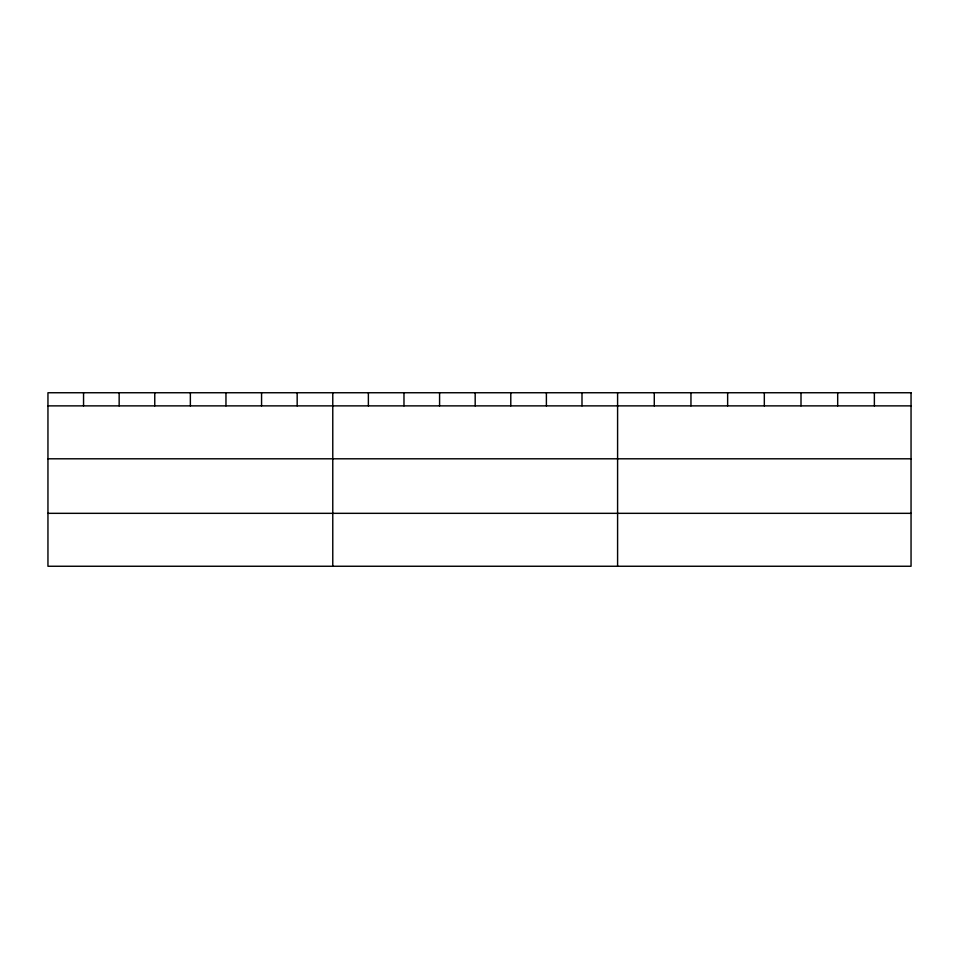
<?xml version="1.0" encoding="UTF-8"?>
<svg xmlns="http://www.w3.org/2000/svg" width="959" height="959" viewBox="0 0 959 959"><rect width="100%" height="100%" fill="white"/><g stroke="black" fill="none" stroke-linecap="round" stroke-linejoin="round"><path stroke-width="1.44" d="M47.95 405.873L911.05 405.873M47.95 458.798L911.05 458.798M47.95 513.329L911.05 513.329M874.368 392.746L874.368 405.873M837.686 392.746L837.686 405.873M801.005 392.746L801.005 405.873M764.323 392.746L764.323 405.873M727.641 392.746L727.641 405.873M690.959 392.746L690.959 405.873M654.278 392.746L654.278 405.873M617.596 392.746L617.596 566.254M581.993 392.746L581.993 405.873M546.39 392.746L546.39 405.873M510.787 392.746L510.787 405.873M475.184 392.746L475.184 405.873M439.582 392.746L439.582 405.873M403.979 392.746L403.979 405.873M368.376 392.746L368.376 405.873M332.773 392.746L332.773 566.254M297.17 392.746L297.17 405.873M261.567 392.746L261.567 405.873M225.964 392.746L225.964 405.873M190.362 392.746L190.362 405.873M154.759 392.746L154.759 405.873M119.156 392.746L119.156 405.873M83.553 392.746L83.553 405.873M911.05 392.746L47.95 392.746L47.95 566.254L911.05 566.254L911.05 392.746"/></g></svg>
